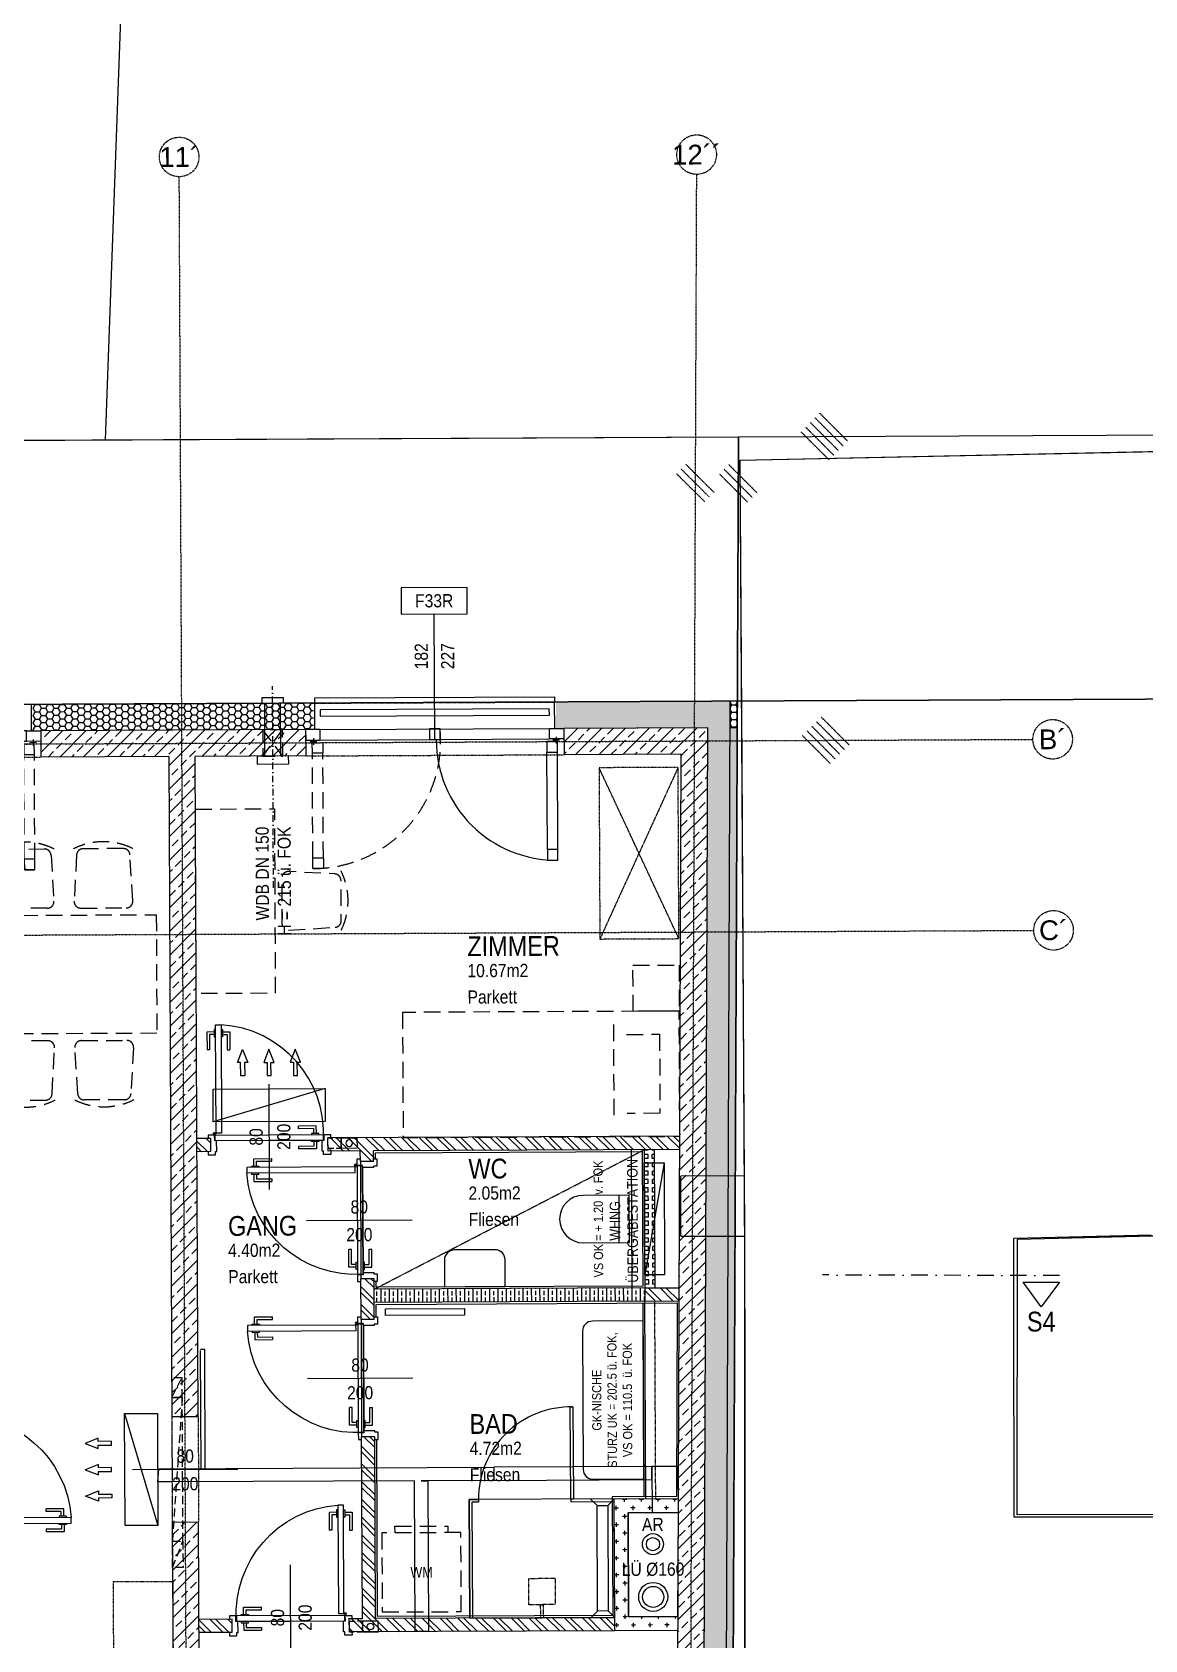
# Model space of a CAD drawing. Header units: millimetres. Extents: x -378801 to -302223, y -36469 to 154078.
# Drawn here: x -329701 to -321256, y 28955 to 41157 of the extents above; entities that cross this region are included whole.
import ezdxf
from ezdxf.enums import TextEntityAlignment as Align

# ---------------------------------------------------------------- set-up
doc = ezdxf.new("R2010")
doc.units = ezdxf.units.MM
for name, pattern in [('DASHDOT', [1, 0.5, -0.25, 0, -0.25]), ('HIDDEN', [0.375, 0.25, -0.125]), ('HIDDEN2', [0.1875, 0.125, -0.0625]), ('STRICHLINIE', [0.75, 0.5, -0.25]), ('STRICHPUNKT', [1, 0.5, -0.25, 0, -0.25]), ('STRICHPUNKTX2', [2, 1, -0.5, 0, -0.5])]:
    doc.linetypes.add(name, pattern=pattern)
for name, color, linetype in [('00_HLP---------M0', 6, 'Continuous'), ('01-ANS-G00-L01-M0', 8, 'Continuous'), ('01-BFL-G00-L01-M0', 10, 'Continuous'), ('01-SCH-G00-L01-M0', 8, 'STRICHPUNKTX2'), ('01-TXT---------M0', 1, 'Continuous'), ('01-TXT---------PP', 1, 'Continuous'), ('01-TXT-G00-L01-M0', 1, 'Continuous'), ('02-ANS-G00-L01-M0', 8, 'Continuous'), ('02-AXO-G00-L01-M0', 8, 'STRICHPUNKT'), ('02-FIL-G00-L01-LILA', 223, 'Continuous'), ('02-FIL-G00-L01-ORANGE', 40, 'Continuous'), ('02-FIL-G00-L01-STB', 8, 'Continuous'), ('02-FLI-G00-L01-M0', 141, 'Continuous'), ('02-HID-G00-L01-M0', 8, 'HIDDEN2'), ('02-TWA---------M0', 4, 'Continuous'), ('02-TWA-G00-L01-M0', 4, 'Continuous'), ('02-TWB-G00-L01-M0', 5, 'Continuous'), ('02-WDA---------M0', 8, 'Continuous'), ('02-WDA-G00-L01-M0', 8, 'Continuous'), ('02-ZWA---------M0', 2, 'Continuous'), ('02-ZWA-G00-L01-M0', 2, 'Continuous'), ('03-ANS-G00-L01-M0', 8, 'Continuous'), ('03-HID-G00-L01-M0', 8, 'HIDDEN2'), ('03-SYM-G00-L01-M0', 8, 'Continuous'), ('04-HLP---------M0', 8, 'HIDDEN2'), ('04-STO---------M0', 1, 'Continuous'), ('04-SYM---------EP', 8, 'Continuous'), ('04-SYM-G00-L01-EP', 8, 'Continuous'), ('04-TXT---------EP', 8, 'Continuous'), ('04-TXT-G00-L01-M0', 8, 'Continuous'), ('04-TXT-G00-L01-POS', 8, 'Continuous'), ('05-STO--------M0', 1, 'Continuous'), ('05-SYM---------M0', 8, 'Continuous'), ('05-SYM--------M0', 8, 'Continuous'), ('05-SYM-G00-L01-M0', 8, 'Continuous'), ('05-TXT---------PP', 8, 'Continuous'), ('05-TXT--------M0', 8, 'Continuous'), ('05-TXT-G00-L01-M0', 8, 'Continuous'), ('07-SAN---------M0', 8, 'Continuous'), ('07-SAN-G00-L01-FBHZG-EVERT', 8, 'Continuous'), ('07-SAN-G00-L01-KLIMA', 8, 'Continuous'), ('07-SAN-G00-L01-M0', 8, 'Continuous'), ('07-SYM-G00-L01-M0', 8, 'STRICHPUNKT'), ('07-TXT---------M0', 8, 'Continuous'), ('07_MOB-G00-L01-M0', 6, 'HIDDEN2')]:
    doc.layers.add(name, color=color, linetype=linetype)
for name, color, linetype, plot in [('09-VER-G00-L01-ABBRUCH', 50, 'Continuous', False), ('09-VER-G00-L01-DÄMMUNG', 3, 'Continuous', False), ('09-VER-G00-L01-GEBÄUDE', 5, 'Continuous', False)]:
    doc.layers.add(name, color=color, linetype=linetype, plot=plot)
doc.layers.add('09-VER-G00-L01-GRUNDSTÜCKSGRENZE', color=161, linetype='Continuous', lineweight=25)
doc.styles.add('ARIAL', font='arial.ttf', dxfattribs={"width": 0.85})
doc.styles.get("Standard").update_dxf_attribs({"font": 'arial.ttf'})
pattern_1 = [(0.26447, (-337081.752, 30520.496), (47.497575, 27.715835), [31.75, -63.5]), (120.26447, (-337081.752, 30520.496), (-47.751405, 27.27619), [31.75, -63.5]), (60.26447, (-337081.752, 30520.496), (-0.25383, 54.992024), [-63.5, 31.75])]
pattern_2 = [(135.2645, (-337081.75, 30520.5), (-67.0403, -67.6621), []), (135.2645, (-337081.96, 30565.4), (-67.0403, -67.6621), [])]
pattern_3 = [(135.2645, (-337086.75, 30520.47), (-67.0403, -67.6621), []), (135.2645, (-337086.96, 30565.37), (-67.0403, -67.6621), [])]
pattern_4 = [(45.2645, (-337081.75, 30520.5), (-90.2161, 89.3871), []), (45.2645, (-336991.95, 30520.91), (-90.2161, 89.3871), [63.5, -31.75])]

# ---------------------------------------------------------------- blocks, each defined once
blk = doc.blocks.new('TÜR-80_10er-WAND')
at = {"layer": '00_HLP---------M0'}
blk.add_lwpolyline([(0.411, -0.025), (-0.411, -0.025), (-0.411, -0.025), (-0.411, 0.017), (0.411, 0.017)], close=True, dxfattribs=at)
for points in [[(0.4, 0.017), (-0.4, 0.017)], [(-0.375, 0.017), (-0.375, 0.027), (-0.32, 0.027), (-0.32, 0.017)], [(-0.357, 0.027), (-0.357, 0.083), (-0.222, 0.083)], [(-0.337, 0.027), (-0.337, 0.063), (-0.222, 0.063)], [(-0.222, 0.063), (-0.222, 0.083)], [(-0.375, -0.025), (-0.375, -0.035), (-0.32, -0.035), (-0.32, -0.025)], [(-0.357, -0.035), (-0.357, -0.091), (-0.222, -0.091)], [(-0.337, -0.035), (-0.337, -0.071), (-0.222, -0.071)], [(-0.222, -0.071), (-0.222, -0.091)]]:
    blk.add_lwpolyline(points, dxfattribs=at)
at = {"layer": '02-ZWA---------M0'}
for points in [[(-0.445, 0.1), (-0.445, 0)], [(0.445, 0.1), (0.445, 0)]]:
    blk.add_lwpolyline(points, dxfattribs=at)
at = {"layer": '05-STO--------M0'}
for points in [[(-0.465, 0.1), (-0.465, 0.125), (-0.41, 0.125), (-0.41, 0.1), (-0.4, 0.1), (-0.4, 0.017), (-0.415, 0.017), (-0.415, -0.025), (-0.465, -0.025), (-0.465, 0)], [(0.465, 0.1), (0.465, 0.125), (0.41, 0.125), (0.41, 0.1), (0.4, 0.1), (0.4, 0.017), (0.415, 0.017), (0.415, -0.025), (0.465, -0.025), (0.465, 0)]]:
    blk.add_lwpolyline(points, dxfattribs=at)
at = {"layer": '05-SYM---------M0'}
for points in [[(0.352, -0.808), (0.296, -0.808), (0.296, -0.673)], [(0.316, -0.673), (0.296, -0.673)], [(0.352, -0.788), (0.316, -0.788), (0.316, -0.673)], [(0.414, -0.808), (0.47, -0.808), (0.47, -0.673)], [(0.414, -0.788), (0.45, -0.788), (0.45, -0.673)], [(0.45, -0.673), (0.47, -0.673)], [(0.362, -0.826), (0.352, -0.826), (0.352, -0.771), (0.362, -0.771)], [(0.404, -0.826), (0.414, -0.826), (0.414, -0.771), (0.404, -0.771)]]:
    blk.add_lwpolyline(points, dxfattribs=at)
at = {"layer": '05-SYM--------M0'}
blk.add_lwpolyline([(0.404, -0.039), (0.404, -0.862), (0.404, -0.862), (0.362, -0.862), (0.362, -0.039)], close=True, dxfattribs=at)
for points in [[(0.41, -0.036), (0.42, -0.036)], [(0.415, -0.031), (0.415, -0.041)]]:
    blk.add_lwpolyline(points, dxfattribs=at)
blk.add_circle((0.415, -0.036), 0.01, dxfattribs=at)
blk.add_arc((0.415, -0.036), 0.828, 176.3309, 266.3309, dxfattribs=at)
blk = doc.blocks.new('05-TXT')
at = {"layer": '05-TXT--------M0'}
blk.add_line((-0.4, 0), (0.4, 0), dxfattribs=at)
at = {"layer": '05-TXT--------M0', "color": 8, "style": 'ARIAL', "width": 0.85}
blk.add_attdef('BREITE', text='', height=0.1, dxfattribs=at).set_placement((0, 0.05), align=Align.CENTER)
blk.add_attdef('HÖHE', text='', height=0.1, rotation=360, dxfattribs=at).set_placement((0, -0.06), align=Align.TOP_CENTER)
blk = doc.blocks.new('01-SQM')
at = {"layer": '01-TXT---------M0', "color": 1, "style": 'ARIAL', "width": 0.85}
blk.add_attdef('ROOM', (0, 0), '', height=0.15, dxfattribs=at)
blk.add_attdef('AREA', text='', height=0.1, dxfattribs=at).set_placement((0, -0.06), align=Align.TOP_LEFT)
at = {"layer": '01-TXT---------PP', "color": 1, "style": 'ARIAL', "width": 0.85}
blk.add_attdef('NR', text='', height=0.15, dxfattribs=at).set_placement((-0.117, 0), align=Align.RIGHT)
blk.add_attdef('FLOOR', text='', height=0.1, dxfattribs=at).set_placement((0, -0.26), align=Align.TOP_LEFT)
blk = doc.blocks.new('03-rar')
blk.add_circle((0, 0), 0.05)
at = {"layer": '01-TXT---------M0', "color": 8, "style": 'ARIAL', "width": 0.85}
blk.add_attdef('RR', text='', height=0.1, dxfattribs=at).set_placement((0, 0.1), align=Align.CENTER)
blk = doc.blocks.new('04-TXT')
blk.add_line((0, 0), (0.953, 0))
at = {"layer": '04-TXT---------EP', "color": 8, "style": 'ARIAL', "width": 0.85}
blk.add_attdef('WIDTH', text='', height=0.1, dxfattribs=at).set_placement((0.632, 0.05), align=Align.CENTER)
blk.add_attdef('HEIGHT', text='', height=0.1, dxfattribs=at).set_placement((0.632, -0.05), align=Align.TOP_CENTER)
blk = doc.blocks.new('FENSTER_184')
at = {"layer": '02-WDA---------M0'}
for points in [[(0.07, -0.2), (0.07, -0.4)], [(1.89, -0.2), (1.89, -0.4)]]:
    blk.add_lwpolyline(points, dxfattribs=at)
at = {"layer": '04-HLP---------M0'}
for points in [[(1.83, 0.775), (1.83, 0.855), (1.91, 0.855), (1.91, 0.775)], [(1.83, -0.1), (1.83, -0.02), (1.91, -0.02), (1.91, -0.1)]]:
    blk.add_lwpolyline(points, close=True, dxfattribs=at)
at = {"layer": '04-HLP---------M0', "linetype": 'Continuous'}
for points in [[(0.13, 0.72), (0.13, 0.8), (0.05, 0.8), (0.05, 0.72)], [(0.13, -0.1), (0.13, -0.02), (0.05, -0.02), (0.05, -0.1)]]:
    blk.add_lwpolyline(points, close=True, dxfattribs=at)
at = {"layer": '04-HLP---------M0'}
for points in [[(1.83, 0.775), (1.83, -0.02)], [(1.91, 0.775), (1.91, -0.02)], [(0.034, -0.11), (0.084, -0.11)], [(0.059, -0.135), (0.059, -0.085)], [(1.926, -0.11), (1.876, -0.11)], [(1.901, -0.135), (1.901, -0.085)]]:
    blk.add_lwpolyline(points, dxfattribs=at)
at = {"layer": '04-HLP---------M0', "linetype": 'Continuous'}
for points in [[(0.05, 0.72), (0.05, -0.02)], [(0.13, 0.72), (0.13, -0.02)]]:
    blk.add_lwpolyline(points, dxfattribs=at)
at = {"layer": '04-HLP---------M0'}
blk.add_arc((1.901, -0.11), 0.965, 89.4657, 185.3503, dxfattribs=at)
at = {"layer": '04-HLP---------M0', "linetype": 'Continuous'}
blk.add_arc((0.059, -0.11), 0.91, 359.4838, 90.4646, dxfattribs=at)
at = {"layer": '04-STO---------M0'}
for points in [[(0.11, -0.2), (0, -0.2), (0, -0.12), (0.11, -0.12)], [(0.94, -0.2), (1.02, -0.2), (1.02, -0.12), (0.94, -0.12)], [(1.85, -0.2), (1.96, -0.2), (1.96, -0.12), (1.85, -0.12)]]:
    blk.add_lwpolyline(points, close=True, dxfattribs=at)
at = {"layer": '04-SYM---------EP'}
for p, q in [((1.85, -0.12), (0.11, -0.12)), ((1.85, -0.2), (0.11, -0.2))]:
    blk.add_line(p, q, dxfattribs=at)
blk = doc.blocks.new('07-WC')
blk.add_lwpolyline([(-0.015, -0.18), (-0.365, -0.18, -1), (-0.365, 0.18, 0), (-0.015, 0.18), (-0.015, -0.18)], format="xyb", close=True)
blk.add_lwpolyline([(-0.095, -0.18), (-0.095, 0.18)])
blk = doc.blocks.new('07-WT-WC')
blk.add_lwpolyline([(1.005, -0.015), (1.005, -0.22, -0.414214), (0.93, -0.295), (0.62, -0.295, -0.414214), (0.545, -0.22), (0.545, -0.015)], format="xyb", close=True)
blk = doc.blocks.new('möbel_tisch_mittel')
blk.add_lwpolyline([(0.45, 1.4), (0.45, 0), (-0.45, 0), (-0.45, 1.4)], close=True)
for points in [[(-0.906, 1.202, 0.39805), (-0.953, 1.152), (-0.953, 0.847, 0.39805), (-0.906, 0.797), (-0.556, 0.777, 0.430564), (-0.503, 0.827), (-0.503, 1.172, 0.430564), (-0.556, 1.222)], [(0.906, 1.202, -0.39805), (0.953, 1.152), (0.953, 0.847, -0.39805), (0.906, 0.797), (0.556, 0.777, -0.430564), (0.503, 0.827), (0.503, 1.172, -0.430564), (0.556, 1.222)], [(-0.906, 0.198, -0.39805), (-0.953, 0.248), (-0.953, 0.553, -0.39805), (-0.906, 0.603), (-0.556, 0.623, -0.430564), (-0.503, 0.573), (-0.503, 0.228, -0.430564), (-0.556, 0.178)], [(0.906, 0.198, 0.39805), (0.953, 0.248), (0.953, 0.553, 0.39805), (0.906, 0.603), (0.556, 0.623, 0.430564), (0.503, 0.573), (0.503, 0.228, 0.430564), (0.556, 0.178)]]:
    blk.add_lwpolyline(points, format="xyb", close=True)
for centre, start, end in [((-0.503, 0.999), 153.4349, 206.5651), ((0.503, 0.999), 333.4349, 26.5651), ((-0.503, 0.401), 153.4349, 206.5651), ((0.503, 0.401), 333.4349, 26.5651)]:
    blk.add_arc(centre, 0.503, start, end)
at = {"layer": '00_HLP---------M0', "linetype": 'HIDDEN', "ltscale": 0.5}
blk.add_lwpolyline([(-0.203, 1.856, -0.39805), (-0.153, 1.903), (0.153, 1.903, -0.39805), (0.203, 1.856), (0.222, 1.506, -0.430564), (0.172, 1.453), (-0.172, 1.453, -0.430564), (-0.222, 1.506)], format="xyb", close=True, dxfattribs=at)
blk.add_arc((0, 1.453), 0.503, 63.4349, 116.5651, dxfattribs=at)
blk = doc.blocks.new('BETT_90')
blk.add_lwpolyline([(0, 0.95), (-0.35, 0.95), (-0.35, 1.3), (0, 1.3)], close=True)
at = {"flags": 128}
blk.add_lwpolyline([(-2.1, 0.95), (-2.1, 0), (0, 0), (0, 0.95)], close=True, dxfattribs=at)
for points in [[(-0.5, 0.85), (-0.5, 0.1)], [(-0.4, 0.775), (-0.15, 0.775), (-0.15, 0.175), (-0.4, 0.175)]]:
    blk.add_lwpolyline(points)
blk = doc.blocks.new('möbel_schreibtisch')
at = {"flags": 128}
blk.add_lwpolyline([(0, -0.1), (-0.6, -0.1), (-0.6, 1.3), (0, 1.3)], close=True, dxfattribs=at)
blk.add_lwpolyline([(-1.056, 0.802, 0.39805), (-1.103, 0.752), (-1.103, 0.447, 0.39805), (-1.056, 0.397), (-0.706, 0.377, 0.430564), (-0.653, 0.427), (-0.653, 0.772, 0.430564), (-0.706, 0.822)], format="xyb", close=True, dxfattribs=at)
blk.add_arc((-0.653, 0.599), 0.503, 153.4349, 206.5651)
blk = doc.blocks.new('WANDLÜFER')
at = {"layer": '02-TWA---------M0', "linetype": 'HIDDEN2', "ltscale": 0.75}
for points in [[(0.075, 0), (0.075, -0.2), (-0.075, -0.2), (-0.075, 0), (0.075, 0)], [(-0.075, 0), (0.075, -0.2)], [(0.075, 0), (-0.075, -0.2)]]:
    blk.add_lwpolyline(points, dxfattribs=at)
at = {"layer": '07-SAN---------M0', "linetype": 'STRICHPUNKT', "ltscale": 0.1}
blk.add_lwpolyline([(0, 1), (0, -0.53)], dxfattribs=at)
at = {"layer": '07-SAN---------M0'}
for points in [[(0, 0), (-0.12, 0), (-0.12, 0.06), (0.12, 0.06), (0.12, 0)], [(0.08, -0.4), (-0.08, -0.4), (-0.08, -0.445), (0.08, -0.445)]]:
    blk.add_lwpolyline(points, close=True, dxfattribs=at)
for points in [[(-0.06, 0), (-0.06, -0.4)], [(0.06, 0), (0.06, -0.4)]]:
    blk.add_lwpolyline(points, dxfattribs=at)
blk = doc.blocks.new('türachse&qualität')
at = {"layer": '05-SYM---------M0'}
blk.add_line((-0.4, 0), (-0.4, 0), dxfattribs=at)
at = {"layer": '05-TXT---------PP'}
blk.add_lwpolyline([(-0.5, -0.25), (-0.5, 0.25), (-0.7, 0.25), (-0.7, -0.25)], close=True, dxfattribs=at)
at = {"layer": '05-TXT---------PP', "color": 8, "style": 'ARIAL', "text_generation_flag": 6, "width": 0.85}
blk.add_attdef('POS.NR.', text='', height=0.1, rotation=270, dxfattribs=at).set_placement((-0.653, -0.011), align=Align.TOP_CENTER)
blk = doc.blocks.new('schnittführung')
at = {"color": 4, "linetype": 'DASHDOT', "ltscale": 0.25}
blk.add_line((0.237, -0.138), (0.237, 1.662), dxfattribs=at)
blk.add_line((0.237, -0.138), (0.237, 1.662), dxfattribs=at)
blk.add_line((0.237, -0.138), (0.237, 1.662), dxfattribs=at)
at = {"color": 4}
blk.add_lwpolyline([(0.187, 0.138), (0.187, -0.138), (0, 0)], close=True, dxfattribs=at)
at = {"layer": '07-TXT---------M0', "color": 9, "style": 'ARIAL', "text_generation_flag": 6, "width": 0.85}
blk.add_attdef('SCHNITT', text='', height=0.15, rotation=270, dxfattribs=at).set_placement((-0.037, 0), align=Align.CENTER)
blk = doc.blocks.new('07-WM')
at = {"linetype": 'HIDDEN', "ltscale": 0.5}
blk.add_lwpolyline([(0.05, -0.05), (0.05, -0.65), (0.65, -0.65), (0.65, -0.05)], close=True, dxfattribs=at)
blk.add_lwpolyline([(0.65, -0.15), (0.7, -0.15), (0.7, -0.55), (0.65, -0.55)], dxfattribs=at)
blk = doc.blocks.new('07-WT120')
blk.add_lwpolyline([(0.015, -0.6), (0.4, -0.6, 0.414214), (0.475, -0.525), (0.475, 0.525, 0.414214), (0.4, 0.6), (0.015, 0.6)], format="xyb", close=True)
blk = doc.blocks.new('KLIMAGERÄT')
for points in [[(-0.425, 0), (0.425, 0), (0.425, -0.25), (-0.425, -0.25), (-0.425, 0)], [(-0.215, -0.35), (-0.215, -0.45), (-0.24, -0.45), (-0.2, -0.55), (-0.2, -0.55), (-0.16, -0.45), (-0.185, -0.45), (-0.185, -0.35), (-0.215, -0.35)], [(-0.015, -0.35), (-0.015, -0.45), (-0.04, -0.45), (0, -0.55), (0, -0.55), (0.04, -0.45), (0.015, -0.45), (0.015, -0.35), (-0.015, -0.35)], [(0.215, -0.35), (0.215, -0.45), (0.24, -0.45), (0.2, -0.55), (0.2, -0.55), (0.16, -0.45), (0.185, -0.45), (0.185, -0.35), (0.215, -0.35)]]:
    blk.add_lwpolyline(points, close=True)
blk.add_lwpolyline([(-0.425, -0.25), (0.425, 0)])
blk = doc.blocks.new('WDB_KLIMA-INNEN_STB')
at = {"layer": '02-TWA---------M0', "linetype": 'HIDDEN2', "ltscale": 0.5}
for points in [[(0, 0.545), (0.08, 0.545), (0.08, 0.695), (0, 0.695)], [(0, 0.545), (0, -0.545), (0.08, -0.545), (0.08, 0.545)], [(0, -0.545), (0.08, -0.545), (0.08, -0.745), (0, -0.745)]]:
    blk.add_lwpolyline(points, close=True, dxfattribs=at)
for points in [[(0, 0.545), (0.08, 0.695)], [(0.08, 0.545), (0, -0.545)], [(0, -0.745), (0.08, -0.545)]]:
    blk.add_lwpolyline(points, dxfattribs=at)
blk = doc.blocks.new('07_Klimasifon')
at = {"layer": '00_HLP---------M0', "linetype": 'HIDDEN2', "ltscale": 0.3}
blk.add_lwpolyline([(0, -0.1), (0.08, -0.1), (0.08, 0), (0, 0)], close=True, dxfattribs=at)
at = {"layer": '07-SAN---------M0'}
blk.add_lwpolyline([(0, -0.22), (0.08, -0.22), (0.08, -0.1), (0, -0.1)], close=True, dxfattribs=at)
blk.add_circle((0.04, -0.16), 0.025, dxfattribs=at)

msp = doc.modelspace()

# ---------------------------------------------------------------- hatches: boundary and pattern name
at = {"layer": '02-FIL-G00-L01-LILA', "true_color": 0x636466}
h = msp.add_hatch(dxfattribs=at)
h.set_pattern_fill('HONEY', color=251, scale=10, angle=107.16870486, style=0)
h.set_pattern_definition(pattern_1)
h.paths.add_polyline_path([(-327566.4749, 36064.4742), (-329696.451, 36054.6417), (-329695.5278, 35854.6432), (-329635.5297, 35854.9201), (-329635.5297, 35854.9228), (-327625.5511, 35864.2005), (-327565.5518, 35864.4774)])
h = msp.add_hatch(dxfattribs=at)
h.set_pattern_fill('HONEY', color=251, scale=10, angle=107.16870486, style=0)
h.set_pattern_definition(pattern_1)
h.paths.add_polyline_path([(-324403.0402, 36079.0772), (-325726.4945, 36072.9679), (-325725.5714, 35872.9705), (-325665.572, 35873.2474), (-324573.8208, 35878.2868), (-324614.9618, 25277.984), (-325583.2593, 25273.5145), (-325643.2587, 25273.2375), (-325642.3355, 25073.2397), (-324445.7338, 25078.763)])
h = msp.add_hatch(dxfattribs=at)
h.set_pattern_fill('HONEY', color=251, scale=10, angle=107.16870486, style=0)
h.set_pattern_definition(pattern_1)
h.paths.add_polyline_path([(-324403.8164, 35879.0715), (-324350.7571, 35879.3164), (-324349.888, 36079.324), (-324403.0402, 36079.0707)])
h = msp.add_hatch(dxfattribs=at)
h.set_pattern_fill('HONEY', color=251, scale=10, angle=107.16870486, style=0)
h.set_pattern_definition(pattern_1)
h.paths.add_polyline_path([(-324403.8164, 35879.0715), (-324350.7567, 35879.4198), (-324396.7661, 25278.9911), (-324444.9575, 25278.7687)])
at = {"layer": '02-FIL-G00-L01-ORANGE', "true_color": 0x636466}
h = msp.add_hatch(dxfattribs=at)
h.set_pattern_fill('ANSI32', color=251, scale=10, angle=197.16870486, style=0)
h.set_pattern_definition(pattern_2)
h.paths.add_polyline_path([(-328451.2332, 32760.3562), (-328450.7716, 32660.3573), (-328345.7727, 32660.8419), (-328346.2343, 32760.8409)])
h = msp.add_hatch(dxfattribs=at)
h.set_pattern_fill('ANSI32', color=251, scale=10, angle=197.16870486, style=0)
h.set_pattern_definition(pattern_2)
h.paths.add_polyline_path([(-324785.8577, 32777.2751), (-327456.2438, 32764.9489), (-327455.7822, 32664.95), (-327205.7849, 32666.104), (-327205.4156, 32586.1048), (-327105.4167, 32586.5664), (-327105.7859, 32666.5655), (-324786.2458, 32677.2722)])
h = msp.add_hatch(dxfattribs=at)
h.set_pattern_fill('SQUARE', color=251, scale=10, angle=197.16870486, style=0)
h.set_pattern_definition([(90.26447, (-337081.752, 30520.496), (-31.74966, -0.14655), [31.75, -31.75]), (180.26447, (-337081.752, 30520.496), (0.14655, -31.74966), [31.75, -31.75])])
h.paths.add_polyline_path([(-324980.8086, 32676.3741), (-325055.8078, 32676.0279), (-325050.9612, 31626.0391), (-324975.962, 31626.3853)])
h = msp.add_hatch(dxfattribs=at)
h.set_pattern_fill('ANSI32', color=251, scale=10, angle=197.16870486, style=0)
h.set_pattern_definition(pattern_3)
h.paths.add_polyline_path([(-327106.3085, 31696.5528), (-327206.3075, 31696.0912), (-327204.8766, 31386.0945), (-327104.8777, 31386.5561)])
h = msp.add_hatch(dxfattribs=at)
h.set_pattern_fill('BRASS', color=251, scale=10, angle=197.16870486, style=0)
h.set_pattern_definition([(90.26447, (-337081.75, 30520.496), (-63.49932, -0.2931), []), (90.26447, (-337113.5, 30520.35), (-63.49932, -0.2931), [31.75, -15.875])])
h.paths.add_polyline_path([(-325050.4996, 31526.0402), (-325050.9612, 31626.0391), (-327100.9393, 31616.5767), (-327100.4778, 31516.5778)])
h = msp.add_hatch(dxfattribs=at)
h.set_pattern_fill('ANSI32', color=251, scale=10, angle=197.16870486, style=0)
h.set_pattern_definition(pattern_2)
h.paths.add_polyline_path([(-324790.7092, 31527.2393), (-324790.3211, 31627.2422), (-325050.9612, 31626.0391), (-325050.4996, 31526.0402)])
h = msp.add_hatch(dxfattribs=at)
h.set_pattern_fill('ANSI32', color=251, scale=10, angle=197.16870486, style=0)
h.set_pattern_definition(pattern_3)
h.paths.add_polyline_path([(-325284.419, 29124.9349), (-327094.3998, 29116.5803), (-327100.7696, 30496.5656), (-327200.7685, 30496.104), (-327194.3987, 29116.1187), (-327299.3976, 29115.634), (-327298.936, 29015.6351), (-325283.9575, 29024.936)])
h = msp.add_hatch(dxfattribs=at)
h.set_pattern_fill('CROSS', color=251, scale=10, angle=197.16870486, style=0)
h.set_pattern_definition([(90.26447, (-337081.75, 30520.496), (-63.79243, 63.20622), [31.75, -95.25]), (180.26447, (-337065.95, 30536.444), (-63.20622, -63.79243), [31.75, -95.25])])
h.paths.add_polyline_path([(-324800.0048, 29132.1709), (-325174.4433, 29130.4426), (-325178.0898, 29920.4342), (-324796.9386, 29922.1935), (-324796.5311, 30027.1965), (-325283.5733, 30024.9484), (-325278.9575, 29024.959), (-324800.4123, 29027.1679)])
h = msp.add_hatch(dxfattribs=at)
h.set_pattern_fill('ANSI32', color=251, scale=10, angle=197.16870486, style=0)
h.set_pattern_definition(pattern_2)
h.paths.add_polyline_path([(-328184.3882, 29111.549), (-328434.3855, 29110.3951), (-328433.9239, 29010.3962), (-328183.9266, 29011.5501)])
at = {"layer": '02-FIL-G00-L01-STB', "true_color": 0x636466}
h = msp.add_hatch(dxfattribs=at)
h.set_pattern_fill('ANSI33', color=251, scale=20, angle=107.16870486, style=0)
h.set_pattern_definition([(44.82971, (-389052.15, -18110.56), (-89.53527, 90.06906), []), (44.82971, (-388962.35, -18110.83), (-89.53527, 90.06906), [63.5, -31.75])])
h.paths.add_polyline_path([(-325665.572, 35873.2474), (-325665.2028, 35793.2483), (-325664.6489, 35673.2496), (-324774.6021, 35677.3579), (-324814.1907, 25477.0665), (-325584.1825, 25473.5123), (-325583.2593, 25273.5145), (-324614.9618, 25277.984), (-324573.8208, 35878.2868)])
h = msp.add_hatch(dxfattribs=at)
h.set_pattern_fill('ANSI33', color=251, scale=20, angle=107.16870486, style=0)
h.set_pattern_definition(pattern_4)
h.paths.add_polyline_path([(-328464.619, 35660.3253), (-327624.628, 35664.2026), (-327625.5511, 35864.2005), (-329635.5285, 35854.9228), (-329635.1592, 35774.921), (-329635.1605, 35774.921), (-329634.6066, 35654.9249), (-328664.6169, 35659.4022), (-328641.4917, 30649.4555), (-328441.4938, 30650.3787)])
h = msp.add_hatch(dxfattribs=at)
h.set_pattern_fill('ANSI33', color=251, scale=20, angle=107.16870486, style=0)
h.set_pattern_definition(pattern_4)
h.paths.add_polyline_path([(-328437.8012, 29850.3872), (-328637.7991, 29849.464), (-328635.7219, 29399.4688), (-328634.6536, 29399.4738), (-328623.1141, 26899.5004), (-328624.1824, 26899.4955), (-328617.5357, 25459.5108), (-329117.5303, 25457.2029), (-329116.6072, 25257.205), (-326693.2475, 25268.3909), (-326693.5983, 25344.3901), (-326693.5983, 25344.3901), (-326694.1707, 25468.3888), (-328417.5378, 25460.434)])

# ---------------------------------------------------------------- linework, layer by layer
at = {"layer": '01-ANS-G00-L01-M0', "color": 251, "true_color": 0x636466}
for points in [[(-327210.4156, 32586.0817), (-327206.3075, 31696.0912)], [(-327204.8766, 31386.0945), (-327200.7685, 30496.104)], [(-325174.4433, 29130.4426), (-324800.0048, 29132.1709), (-324796.9386, 29922.1935), (-325178.0898, 29920.4342), (-325174.4433, 29130.4426)]]:
    msp.add_lwpolyline(points, dxfattribs=at)
at = {"layer": '01-BFL-G00-L01-M0', "color": 251, "linetype": 'STRICHLINIE', "true_color": 0x636466}
msp.add_lwpolyline([(-319416.5237, 51712.0812), (-319485.1443, 38295.6762), (-319500.6709, 36101.7077), (-346703.3408, 35976.1342), (-346697.3757, 37975.8361), (-346708.941, 51910.465)], dxfattribs=at)
at = {"layer": '02-ANS-G00-L01-M0', "color": 251, "true_color": 0x636466}
for points in [[(-327556.4751, 36064.5214), (-327556.6597, 36104.521), (-325736.6791, 36112.9218), (-325736.4944, 36072.9191)], [(-325155.8067, 32675.5664), (-325150.9601, 31625.5775)], [(-325043.5759, 30026.0562), (-325050.4996, 31526.0402)]]:
    msp.add_lwpolyline(points, dxfattribs=at)
msp.add_lwpolyline([(-327516.0139, 35964.7071), (-325776.0324, 35972.7386), (-325776.2632, 36022.7381), (-327516.2447, 36014.7066)], close=True, dxfattribs=at)
at = {"layer": '02-AXO-G00-L01-M0', "color": 251, "true_color": 0x636466}
msp.add_line((-324736.6993, 19677.3624), (-324657.5221, 40077.9452), dxfattribs=at)
for points in [[(-328490.765, 19660.0342), (-328584.9275, 40059.8169)], [(-323582.0302, 37981.947), (-323794.6141, 38193.6263)], [(-323546.7503, 38017.3777), (-323759.3342, 38229.0569)], [(-323511.4705, 38052.8083), (-323724.0543, 38264.4876)], [(-323652.59, 37911.0858), (-323865.1738, 38122.765)], [(-323617.3101, 37946.5164), (-323829.8939, 38158.1956)], [(-324560.3286, 37627.8393), (-324772.9124, 37839.5186)], [(-324525.0487, 37663.27), (-324737.6326, 37874.9492)], [(-324236.4227, 37626.4335), (-324449.0066, 37838.1127)], [(-324201.1428, 37661.8641), (-324413.7267, 37873.5434)], [(-324595.6085, 37592.4087), (-324808.1923, 37804.0879)], [(-324271.7026, 37591.0028), (-324484.2864, 37802.6821)], [(-323571.389, 35676.5826), (-323783.9728, 35888.2618)], [(-323536.1091, 35712.0132), (-323748.693, 35923.6925)], [(-323500.8292, 35747.4439), (-323713.4131, 35959.1231)], [(-347423.621, 35672.8143), (-322105.9141, 35789.6773), (-322105.9141, 35789.6773)], [(-323641.9487, 35605.7213), (-323854.5326, 35817.4005)], [(-323606.6689, 35641.1519), (-323819.2527, 35852.8312)], [(-347427.9306, 34222.779), (-322099.2212, 34339.6927), (-322099.2212, 34339.6927)]]:
    msp.add_lwpolyline(points, dxfattribs=at)
for centre in [(-328585.6199, 40209.8109), (-324658.2145, 40227.9436), (-321955.9157, 35790.3696), (-321949.2228, 34340.3851)]:
    msp.add_circle(centre, 150, dxfattribs=at)
at = {"layer": '02-FLI-G00-L01-M0', "color": 251, "true_color": 0x636466}
for points in [[(-327095.5091, 32606.6123), (-327095.7168, 32651.6119), (-325070.7384, 32660.9589), (-325066.0303, 31640.9697), (-327091.0087, 31631.6227), (-327091.2164, 31676.6222)], [(-327089.9701, 31406.6251), (-327090.4086, 31501.6241), (-324805.7678, 31512.1697), (-324811.4732, 30042.1277), (-325298.6424, 30039.879), (-325294.4882, 29139.8886), (-327079.4692, 29131.6494), (-327085.6774, 30476.635)], [(-325065.4302, 31510.9711), (-325058.645, 30040.9868)]]:
    msp.add_lwpolyline(points, dxfattribs=at)
at = {"layer": '02-HID-G00-L01-M0', "color": 251, "ltscale": 0.5, "true_color": 0x636466}
for points in [[(-327556.4751, 36064.5214), (-325736.4944, 36072.9222)], [(-324968.5767, 30026.4024), (-324975.5004, 31526.3864)]]:
    msp.add_lwpolyline(points, dxfattribs=at)
at = {"layer": '02-HID-G00-L01-M0', "color": 251, "true_color": 0x636466}
for points in [[(-331594.5857, 35645.8753), (-329634.6066, 35654.9249)], [(-327624.628, 35664.2026), (-325664.6489, 35673.2496)], [(-328641.4917, 30649.4555), (-328637.799, 29849.464)], [(-328441.4938, 30650.3787), (-328437.8012, 29850.3872)]]:
    msp.add_lwpolyline(points, dxfattribs=at)
at = {"layer": '02-TWA-G00-L01-M0', "color": 251, "true_color": 0x636466}
for p, q in [((-324573.8208, 35878.2868), (-325665.572, 35873.2474)), ((-324614.9618, 25277.984), (-324573.8208, 35878.2868)), ((-327625.5511, 35864.2005), (-329635.5297, 35854.9228)), ((-328664.6169, 35659.4022), (-329634.6066, 35654.9249)), ((-328664.6169, 35659.4022), (-328641.4917, 30649.4555)), ((-327624.628, 35664.2026), (-328464.619, 35660.3253)), ((-324774.6021, 35677.3579), (-325664.6489, 35673.2496)), ((-324814.1907, 25477.0665), (-324774.6021, 35677.3579)), ((-328637.7991, 29849.464), (-328617.5357, 25459.5108))]:
    msp.add_line(p, q, dxfattribs=at)
for points in [[(-329635.5297, 35854.9228), (-329634.6066, 35654.9249)], [(-327625.5511, 35864.2005), (-327624.628, 35664.2026)], [(-325665.572, 35873.2474), (-325664.6489, 35673.2496)], [(-328441.4938, 30650.3787), (-328464.619, 35660.3253)], [(-328641.4917, 30649.4555), (-328441.4938, 30650.3787)], [(-328637.7991, 29849.464), (-328437.8012, 29850.3872)], [(-328417.5378, 25460.434), (-328437.8012, 29850.3872)]]:
    msp.add_lwpolyline(points, dxfattribs=at)
at = {"layer": '02-TWB-G00-L01-M0', "color": 251, "true_color": 0x636466}
msp.add_lwpolyline([(-306985.9252, 38149.5064), (-307134.5431, 20159.1297), (-307203.0258, 20158.5141), (-307201.7576, 20014.9368), (-324313.8222, 19915.1733), (-324299.901, 22729.7676), (-324289.2063, 24892.8175), (-324291.9286, 28199.7891), (-324293.0735, 32052.0548), (-324329.0505, 37909.7236), (-319933.4314, 38001.0562), (-319939.6635, 38300.9915), (-306985.9252, 38149.5064)], dxfattribs=at)
at = {"layer": '02-WDA-G00-L01-M0', "color": 251, "true_color": 0x636466}
for p, q in [((-327556.475, 36064.5203), (-329706.4509, 36054.5956)), ((-324403.0402, 36079.0772), (-325736.4944, 36072.9217)), ((-324445.7338, 25078.763), (-324403.0402, 36079.0772))]:
    msp.add_line(p, q, dxfattribs=at)
msp.add_lwpolyline([(-324403.8164, 35879.0715), (-324350.7571, 35879.3164), (-324349.888, 36079.324), (-324403.0402, 36079.0707)], close=True, dxfattribs=at)
at = {"layer": '02-ZWA-G00-L01-M0', "color": 251, "true_color": 0x636466}
for p, q in [((-324980.8086, 32676.3741), (-324975.962, 31626.3853)), ((-325050.9612, 31626.0391), (-324790.5335, 31627.2412))]:
    msp.add_line(p, q, dxfattribs=at)
for points in [[(-328346.2343, 32760.8409), (-328451.2332, 32760.3562)], [(-324785.8577, 32777.2751), (-327456.2438, 32764.9489)], [(-328345.7727, 32660.8419), (-328450.7716, 32660.3573)], [(-327210.7848, 32666.0809), (-327455.7822, 32664.95)], [(-327210.4156, 32586.0817), (-327210.7848, 32666.0809)], [(-324786.2458, 32677.2722), (-327110.7859, 32666.5425)], [(-327110.4166, 32586.5433), (-327110.7859, 32666.5425)], [(-325055.8078, 32676.0279), (-325050.4996, 31526.0402), (-324790.7092, 31527.2393)], [(-327204.8766, 31386.0945), (-327206.3075, 31696.0912)], [(-327104.8777, 31386.5561), (-327106.3085, 31696.5528)], [(-325050.9612, 31626.0391), (-327105.9393, 31616.5536)], [(-325050.4996, 31526.0402), (-327105.4777, 31516.5547)], [(-327194.3987, 29116.1187), (-327200.7685, 30496.104)], [(-327094.3998, 29116.5803), (-327100.7696, 30496.5656)], [(-324800.4123, 29027.1679), (-325278.9575, 29024.959), (-325283.5733, 30024.9484), (-324796.5311, 30027.1965)], [(-324800.0048, 29132.1709), (-325174.4433, 29130.4426), (-325178.0898, 29920.4342), (-324796.9386, 29922.1935)], [(-328184.3882, 29111.549), (-328434.3855, 29110.3951)], [(-327194.3987, 29116.1187), (-327299.3976, 29115.634)], [(-325279.4191, 29124.958), (-327094.3998, 29116.5803)], [(-328183.9266, 29011.5501), (-328433.9239, 29010.3962)], [(-325278.9575, 29024.959), (-327298.936, 29015.6351)]]:
    msp.add_lwpolyline(points, dxfattribs=at)
at = {"layer": '03-ANS-G00-L01-M0', "color": 251, "true_color": 0x636466}
for points in [[(-326198.0777, 30165.7287), (-326749.227, 30163.1847), (-326699.2275, 30163.4155), (-326693.9424, 29018.4277), (-326793.9414, 29017.9661), (-326799.2265, 30162.9539), (-328639.2069, 30154.4608), (-328748.0505, 30153.9584), (-328739.6674, 30253.9982), (-326198.5392, 30265.7276)], [(-324998.552, 30271.2666), (-326198.5392, 30265.7276), (-326198.0777, 30165.7287), (-324998.0904, 30171.2677)], [(-324796.9386, 29922.1935), (-324798.5541, 30272.1898), (-324998.552, 30271.2666), (-324996.9365, 29921.2703)]]:
    msp.add_lwpolyline(points, close=True, dxfattribs=at)
at = {"layer": '03-HID-G00-L01-M0', "color": 251, "true_color": 0x636466}
msp.add_lwpolyline([(-327105.9393, 31616.5536), (-325055.8078, 32676.0279)], dxfattribs=at)
at = {"layer": '03-SYM-G00-L01-M0', "color": 251, "true_color": 0x636466}
for centre, radius in [((-324989.7627, 29681.3009), 80), ((-324987.9164, 29281.3052), 110)]:
    msp.add_circle(centre, radius, dxfattribs=at)
at = {"layer": '05-SYM-G00-L01-M0', "color": 251, "true_color": 0x636466}
msp.add_lwpolyline([(-328423.8481, 31160.4656), (-328393.8484, 31160.604), (-328389.648, 30250.6137), (-328419.6477, 30250.4753), (-328423.802, 31150.4657)], dxfattribs=at)
at = {"layer": '07-SAN-G00-L01-FBHZG-EVERT', "color": 251, "true_color": 0x636466}
msp.add_lwpolyline([(-324901.4244, 31726.7304), (-325051.4228, 31726.0381), (-325055.3462, 32576.029), (-324905.3478, 32576.7214)], close=True, dxfattribs=at)
msp.add_lwpolyline([(-324905.3478, 32576.7214), (-325051.4228, 31726.0381)], dxfattribs=at)
at = {"layer": '07-SAN-G00-L01-M0', "color": 251, "true_color": 0x636466}
for points in [[(-326420.2542, 31469.7171), (-326420.0234, 31419.7176), (-327020.017, 31416.9481), (-327020.2478, 31466.9476), (-326420.2542, 31469.7171)], [(-325613.5698, 30023.4252), (-325616.8009, 30723.4177), (-325596.8011, 30723.51), (-325593.57, 30023.5175)], [(-325283.5733, 30024.9484), (-326383.5616, 30019.871), (-326379.4074, 29119.8806), (-325279.4191, 29124.958)], [(-326363.5618, 30019.9633), (-326313.5623, 30020.1941), (-326313.47, 30000.1943), (-326363.4695, 29999.9635), (-326359.4076, 29119.9729), (-326379.4074, 29119.8806), (-326379.4074, 29119.8806), (-326383.5616, 30019.871)], [(-325413.3412, 29974.3489), (-325333.342, 29974.7181), (-325329.6494, 29174.7266), (-325409.6485, 29174.3574), (-325413.3412, 29974.3489)]]:
    msp.add_lwpolyline(points, close=True, dxfattribs=at)
for points in [[(-325283.5733, 30024.9484), (-325613.5698, 30023.4252), (-325613.4775, 30003.4254), (-325283.481, 30004.9486)], [(-325463.5714, 30024.1175), (-325413.3412, 29974.3489)], [(-325283.5733, 30024.9484), (-325333.342, 29974.7181)], [(-325459.4172, 29124.1271), (-325409.6485, 29174.3574)], [(-325279.4191, 29124.958), (-325329.6494, 29174.7266)]]:
    msp.add_lwpolyline(points, dxfattribs=at)
at = {"layer": '07-SAN-G00-L01-M0', "color": 251, "linetype": 'HIDDEN2', "ltscale": 0.5, "true_color": 0x636466}
for points in [[(-325732.1052, 29222.8695), (-325932.1031, 29221.9463), (-325933.0263, 29421.9442), (-325733.0284, 29422.8674)], [(-325841.6425, 29122.3628), (-325842.1041, 29222.3618), (-325822.1043, 29222.4541), (-325821.6427, 29122.4551)]]:
    msp.add_lwpolyline(points, close=True, dxfattribs=at)
at = {"layer": '07-SAN-G00-L01-M0', "color": 251, "true_color": 0x636466}
msp.add_arc((-325613.5698, 30023.4252), 700, 88.83192343, 180.26446726, dxfattribs=at)
at = {"layer": '07_MOB-G00-L01-M0', "color": 251, "true_color": 0x636466}
msp.add_lwpolyline([(-324798.7819, 35577.2452), (-325398.7755, 35574.4757), (-325392.775, 34274.4896), (-324792.7814, 34277.2591)], close=True, dxfattribs=at)
for points in [[(-324792.7814, 34277.2591), (-325398.7755, 35574.4757)], [(-324798.7819, 35577.2452), (-325392.775, 34274.4896)]]:
    msp.add_lwpolyline(points, dxfattribs=at)
at = {"layer": '07_MOB-G00-L01-M0', "color": 251, "true_color": 0x636466, "flags": 128}
msp.add_lwpolyline([(-328634.6536, 29399.4738), (-328623.1141, 26899.5004), (-329073.1093, 26897.4233), (-329084.6488, 29397.3967)], close=True, dxfattribs=at)
at = {"layer": '09-VER-G00-L01-ABBRUCH', "color": 251, "ltscale": 0.5, "true_color": 0x636466}
for p, q in [((-324777.5499, 32018.2888), (-324777.446, 32474.9662)), ((-324291.4019, 32477.8009), (-324777.446, 32474.9662)), ((-324777.5499, 32018.2888), (-324291.2653, 32018.1538))]:
    msp.add_line(p, q, dxfattribs=at)
at = {"layer": '09-VER-G00-L01-DÄMMUNG', "color": 251, "ltscale": 1, "true_color": 0x636466}
for p, q in [((-322250.8282, 32003.6967), (-321208.1472, 32030.0464)), ((-322250.0705, 31420.2229), (-322250.8282, 32003.6967)), ((-322248.0783, 29885.9943), (-322250.0705, 31420.2229)), ((-321353.7833, 29887.1555), (-322248.0783, 29885.9943)), ((-320516.7125, 29888.2425), (-321353.7833, 29887.1555))]:
    msp.add_line(p, q, dxfattribs=at)
at = {"layer": '09-VER-G00-L01-GEBÄUDE', "color": 251, "ltscale": 1, "true_color": 0x636466}
for p, q in [((-324329.0505, 37909.7236), (-319933.4314, 38001.0562)), ((-322225.2324, 29904.2422), (-322223.7717, 31995.8322)), ((-322223.7717, 31995.8322), (-320418.988, 32041.441)), ((-320417.7286, 29906.5893), (-322225.2324, 29904.2422))]:
    msp.add_line(p, q, dxfattribs=at)
at = {"layer": '09-VER-G00-L01-GEBÄUDE', "color": 251, "ltscale": 0.5, "true_color": 0x636466}
for p, q in [((-324312.7374, 35607.678), (-324329.0504, 37909.7345)), ((-324292.7456, 31858.8239), (-324312.7374, 35607.678))]:
    msp.add_line(p, q, dxfattribs=at)
at = {"layer": '09-VER-G00-L01-GEBÄUDE', "color": 251, "ltscale": 0.2, "true_color": 0x636466}
for p, q in [((-324290.9859, 31077.9716), (-324292.7457, 31858.8129)), ((-324290.7548, 30300.2678), (-324290.9859, 31077.9716)), ((-324290.032, 27868.1866), (-324290.7548, 30300.2678))]:
    msp.add_line(p, q, dxfattribs=at)
at = {"layer": '09-VER-G00-L01-GEBÄUDE', "color": 251, "ltscale": 1, "true_color": 0x636466}
msp.add_lwpolyline([(-319689.4649, 19942.1334), (-319689.8684, 20101.7447), (-319640.4108, 28742.7362), (-320424.0223, 28747.2315), (-320417.7286, 29906.5893), (-322225.2324, 29904.2422), (-322223.7717, 31995.8322), (-320418.988, 32041.441), (-320413.532, 33297.1436), (-319665.9444, 33293.8953), (-319543.5574, 38296.3593)], dxfattribs=at)
at = {"layer": '09-VER-G00-L01-GRUNDSTÜCKSGRENZE', "color": 251, "ltscale": 0.2, "true_color": 0x636466}
for p, q in [((-346703.7721, 37981.5509), (-324341.1847, 38084.7734)), ((-324420.1038, 19902.0663), (-324341.1847, 38084.7734)), ((-324341.1847, 38084.7734), (-320058.7095, 38104.5391))]:
    msp.add_line(p, q, dxfattribs=at)
msp.add_lwpolyline([(-321294.6694, 47965.1498), (-321302.1154, 46769.6815), (-322665.2134, 46777.6697), (-323777.9453, 45805.9044), (-323772.2514, 44117.3425), (-323763.2225, 41320.374), (-329030.9725, 41262.8432), (-329146.4676, 38062.5929)], dxfattribs=at)
at = {"layer": '09-VER-G00-L01-GRUNDSTÜCKSGRENZE', "color": 251, "true_color": 0x636466}
msp.add_lwpolyline([(-307072.8328, -10354.6125), (-318236.149, -10251.1178), (-334731.7398, -10082.8632), (-334703.1183, 19861.2842), (-361621.0021, 19752.8197), (-361750.9984, 19753.2061), (-361702.9463, 35921.0335), (-361697.2627, 37833.3866), (-346703.7721, 37981.5509), (-324341.1847, 38084.7734), (-324420.1038, 19902.0663), (-324285.8875, 19903.26), (-307137.4969, 19972.3587)], close=True, dxfattribs=at)

# ---------------------------------------------------------------- block references
at = {"layer": '01-SCH-G00-L01-M0', "color": 251, "true_color": 0x636466}
ref = msp.add_blockref('schnittführung', (-322042.262, 31482.8491), dxfattribs=dict(at, xscale=1000, yscale=1000, zscale=1000, rotation=89.82971290999346))
ref.add_attrib('SCHNITT', 'S4', dxfattribs={"layer": '07-TXT---------M0', "color": 9, "height": 150, "rotation": 359.82971291, "style": 'ARIAL', "width": 0.85}).set_placement((-322042.3727, 31445.59), align=Align.TOP_CENTER)
at = {"layer": '01-TXT-G00-L01-M0', "color": 251, "true_color": 0x636466, "xscale": 1000, "yscale": 1000, "zscale": 1000, "rotation": 0.2644673028666128}
for p, values in [((-326398.3652, 34144.327), {'ROOM': 'ZIMMER', 'AREA': '10.67m2', 'FLOOR': 'Parkett'}), ((-326390.259, 32456.0627), {'ROOM': 'WC', 'AREA': '2.05m2', 'FLOOR': 'Fliesen'}), ((-328214.6515, 32021.4404), {'ROOM': 'GANG', 'AREA': '4.40m2', 'FLOOR': 'Parkett'}), ((-326381.4083, 30518.2586), {'ROOM': 'BAD', 'AREA': '4.72m2', 'FLOOR': 'Fliesen'})]:
    msp.add_blockref('01-SQM', p, dxfattribs=at).add_auto_attribs(values)
at = {"layer": '03-SYM-G00-L01-M0', "color": 251, "true_color": 0x636466, "xscale": 1000, "yscale": 1000, "zscale": 1000, "rotation": 0.2644673113410362}
msp.add_blockref('03-rar', (-324989.7627, 29681.3009), dxfattribs=at).add_auto_attribs({'RR': 'AR'})
at = {"layer": '03-SYM-G00-L01-M0', "color": 251, "true_color": 0x636466}
ref = msp.add_blockref('03-rar', (-324987.9164, 29281.3052), dxfattribs=dict(at, xscale=1600.000000298866, yscale=1600.000000298866, zscale=1600.000000298866, rotation=0.2644673110854205))
ref.add_attrib('RR', 'LÜ %%C160', dxfattribs={"layer": '01-TXT---------M0', "color": 8, "height": 100, "rotation": 0.26446731, "style": 'ARIAL', "width": 0.85}).set_placement((-324988.6549, 29441.3034), align=Align.CENTER)
at = {"layer": '04-SYM-G00-L01-EP', "color": 251, "true_color": 0x636466, "yscale": 1000, "zscale": 1000}
for p, xscale, rotation in [((-331594.5844, 35645.8753), -1000, 180.2644672881726), ((-325664.6489, 35673.2496), 1000, 180.2644672918126)]:
    msp.add_blockref('FENSTER_184', p, dxfattribs=dict(at, xscale=xscale, rotation=rotation))
at = {"layer": '04-TXT-G00-L01-M0', "color": 251, "true_color": 0x636466, "xscale": 1000, "yscale": 1000, "zscale": 1000, "rotation": 90.26446729282112}
msp.add_blockref('04-TXT', (-326645.1923, 35788.7248), dxfattribs=at).add_auto_attribs({'WIDTH': '182', 'HEIGHT': '227'})
at = {"layer": '04-TXT-G00-L01-POS', "color": 251, "true_color": 0x636466}
ref = msp.add_blockref('türachse&qualität', (-326647.2831, 36241.6459), dxfattribs=dict(at, xscale=1000, yscale=1000, zscale=1000, rotation=270.2644506113871))
ref.add_attrib('POS.NR.', 'F33R', dxfattribs={"layer": '05-TXT---------PP', "color": 8, "height": 100, "rotation": 180.26445061, "style": 'ARIAL', "text_generation_flag": 6, "width": 0.85}).set_placement((-326650.0524, 36841.6395), align=Align.MIDDLE_CENTER)
at = {"layer": '05-SYM-G00-L01-M0', "color": 251, "true_color": 0x636466, "yscale": 1000, "zscale": 1000}
for p, xscale, rotation in [((-327901.2391, 32762.8949), 1000, 180.2644663972527), ((-327208.3615, 32141.0865), -1000, 270.2644681544913), ((-327202.8225, 30941.0993), -1000, 270.2644681544913), ((-330269.628, 30241.936), -1000, 90.26446817798971), ((-327739.3929, 29113.6031), -1000, 180.2644681582258)]:
    msp.add_blockref('TÜR-80_10er-WAND', p, dxfattribs=dict(at, xscale=xscale, rotation=rotation))
at = {"layer": '05-TXT-G00-L01-M0', "color": 251, "true_color": 0x636466, "xscale": 1000, "yscale": 1000, "zscale": 1000}
for p, rotation in [((-327901.2852, 32772.8948), 90.26446728532078), ((-327218.3614, 32141.0403), 0.2644673009551254), ((-327212.8224, 30941.0531), 0.2644673009551254), ((-328539.6464, 30249.9214), 0.2644672903587408), ((-327739.4391, 29123.603), 90.26446728532078)]:
    msp.add_blockref('05-TXT', p, dxfattribs=dict(at, rotation=rotation)).add_auto_attribs({'BREITE': '80', 'HÖHE': '200'})
at = {"layer": '07-SAN-G00-L01-KLIMA', "color": 251, "true_color": 0x636466, "yscale": 1000, "zscale": 1000}
for name, p, xscale, rotation in [('KLIMAGERÄT', (-327901.816, 32887.8936), 1000, 180.2644673916673), ('07_Klimasifon', (-327456.2438, 32764.9489), -1000, 90.2644672643872), ('KLIMAGERÄT', (-328748.489, 30248.9574), 1000, 270.2644673917409), ('07_Klimasifon', (-327293.936, 29015.6582), 1000, 90.2644673017232)]:
    msp.add_blockref(name, p, dxfattribs=dict(at, xscale=xscale, rotation=rotation))
at = {"layer": '07-SAN-G00-L01-M0', "color": 251, "true_color": 0x636466, "yscale": 1000, "zscale": 1000}
for name, p, xscale, rotation in [('WANDLÜFER', (-327874.6253, 35663.0486), -1000, 180.2644672226103), ('07-WC', (-325153.3834, 32150.572), -1000, 180.2644672774057), ('07-WT-WC', (-327115.9885, 31616.5073), -1000, 180.2644673046657), ('07-WT120', (-325047.0377, 30776.0482), 1000, 180.2644672959356), ('WDB_KLIMA-INNEN_STB', (-328639.6454, 30249.4598), 1000, 0.2644672863838557), ('07-WM', (-327094.3998, 29116.5803), 1000, 90.2644673080275)]:
    msp.add_blockref(name, p, dxfattribs=dict(at, xscale=xscale, rotation=rotation))
at = {"layer": '07_MOB-G00-L01-M0', "color": 251, "true_color": 0x636466, "xscale": 1000, "yscale": 1000, "zscale": 1000}
for name, p, rotation in [('möbel_schreibtisch', (-328462.3111, 35160.3306), 180.2644671670144), ('möbel_tisch_mittel', (-328756.9998, 34008.9581), 90.26446719810342), ('BETT_90', (-324785.8577, 32777.2751), 0.2644671939252372)]:
    msp.add_blockref(name, p, dxfattribs=dict(at, rotation=rotation))

# ---------------------------------------------------------------- texts
at = {"layer": '02-AXO-G00-L01-M0', "color": 251, "true_color": 0x636466, "char_height": 150, "width": 246.7, "attachment_point": 5}
for s, insert, rotation in [('{\\fArial|b0|i0|c0|p34;11´}', (-328585.6199, 40209.8109), 0.2645129), ('{\\fArial|b0|i0|c0|p34;12´´}', (-324658.2145, 40227.9436), 0.26446729), ('{\\fArial|b0|i0|c0|p34;B´}', (-321955.9157, 35790.3696), 0.2645129), ('{\\fArial|b0|i0|c0|p34;C´}', (-321949.2228, 34340.3851), 0.2645129)]:
    msp.add_mtext(s, dxfattribs=dict(at, insert=insert, rotation=rotation))
at = {"layer": '07-SAN-G00-L01-FBHZG-EVERT', "color": 251, "true_color": 0x636466, "insert": (-325103.3147, 32135.8029), "char_height": 80, "width": 965.1, "attachment_point": 8, "rotation": 90.26446729, "style": 'ARIAL'}
msp.add_mtext('WHNG      \\PÜBERGABESTATION', dxfattribs=at)
at = {"layer": '07-SAN-G00-L01-M0', "color": 251, "true_color": 0x636466, "insert": (-327872.1559, 35128.0543), "char_height": 100, "width": 1538, "attachment_point": 6, "rotation": 90.26446724, "style": 'ARIAL'}
msp.add_mtext('WDB DN 150\\PH = 215 ü. FOK', dxfattribs=at)
at = {"layer": '07-SYM-G00-L01-M0', "color": 251, "linetype": 'Continuous', "true_color": 0x636466, "style": 'ARIAL'}
for s, insert, char_height, width, attachment_point, rotation in [('VS OK = + 1.20  v. FOK', (-325368.3811, 32149.5796), 70, 1470, 8, 90.26446729), ('GK-NISCHE \\PSTURZ UK = 202.5 ü. FOK, \\PVS OK = 110.5  ü. FOK', (-325147.0367, 30775.5866), 70, 1470, 8, 90.26446729), ('WM', (-326746.019, 29468.1921), 80, 505.386808, 5, 0.26446731)]:
    msp.add_mtext(s, dxfattribs=dict(at, insert=insert, char_height=char_height, width=width, attachment_point=attachment_point, rotation=rotation))

doc.saveas('drawing.dxf')
